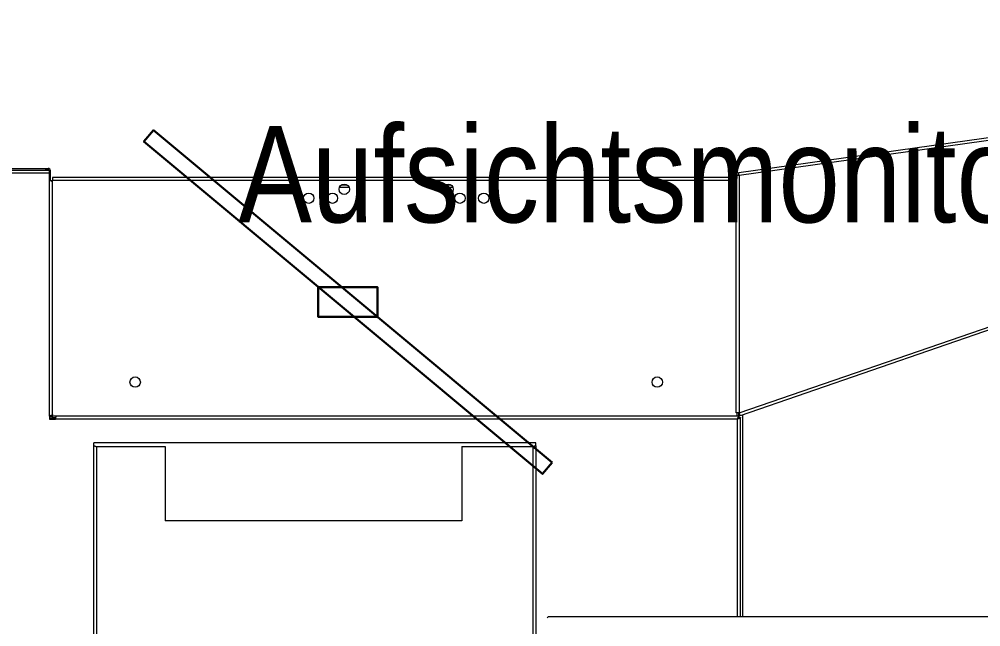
# Model space of a CAD drawing. Header units: millimetres. Extents: x 2027740 to 2136289, y -1533552 to -1491502.
# Drawn here: x 2096407 to 2097055, y -1507057 to -1506647 of the extents above; entities that cross this region are included whole.
import ezdxf

# ---------------------------------------------------------------- set-up
doc = ezdxf.new("R2010")
doc.units = ezdxf.units.MM
doc.header["$MEASUREMENT"] = 0
doc.linetypes.add('AUSGEZOGEN', pattern=[0])
doc.layers.add('10_Einrichtung', color=7, linetype='Continuous', lineweight=0)
doc.layers.add('11_Schraffur', color=9, linetype='Continuous', lineweight=0)
doc.styles.add('Rossmann', font='ARIALN.TTF', dxfattribs={"height": 100})

# ---------------------------------------------------------------- blocks, each defined once
blk = doc.blocks.new('*U906')
at = {"layer": '10_Einrichtung', "color": 1, "linetype": 'Continuous', "lineweight": 0}
for p, q in [((3.9159, 2.9733), (6.1699, 3.2901)), ((6.1392, 3.2656), (3.9187, 2.9535)), ((-6.9587, 3.0012), (-0.7404, 3.0012)), ((-1.0783, 2.9903), (-0.7313, 2.9903)), ((-0.7544, 2.9903), (-0.7544, 3.0012)), ((-0.7544, 2.9912), (-0.7404, 2.9912)), ((-0.7404, 3.0012), (-0.7404, 2.9912)), ((-0.7313, 2.9203), (-0.7313, 2.9903)), ((-0.7244, 2.9852), (-0.7313, 2.9852)), ((-0.7244, 2.9203), (-0.7244, 2.9852)), ((-0.7313, 2.9703), (-1.0783, 2.9703)), ((-0.7313, 2.9203), (-0.7213, 2.9203)), ((-0.7313, 1.3303), (-0.7313, 2.9203)), ((-0.7213, 2.9203), (-0.7113, 2.9203)), ((-0.7213, 2.9203), (-0.7213, 2.917)), ((3.8987, 2.9403), (-0.7113, 2.9403)), ((-0.7113, 2.9403), (-0.7113, 2.9203)), ((3.8987, 2.9203), (-0.7113, 2.9203)), ((-0.7113, 2.9103), (-0.7113, 2.9203)), ((3.8987, 1.3523), (3.8987, 2.9535)), ((3.9187, 2.9535), (3.8987, 2.9535)), ((3.9173, 2.9634), (3.9159, 2.9733)), ((3.9173, 2.9633), (3.9173, 2.9634)), ((3.9187, 2.9535), (3.9173, 2.9633)), ((3.9187, 2.9535), (3.9187, 1.3523)), ((-0.7113, 1.3403), (-0.7113, 2.9103)), ((1.2246, 2.8743), (1.2888, 2.8743)), ((1.2763, 2.8893), (1.2371, 2.8893)), ((1.9246, 2.8743), (1.9888, 2.8743)), ((1.9763, 2.8893), (1.9371, 2.8893)), ((3.9187, 1.3523), (7.7158, 2.6597)), ((7.764, 2.6552), (3.9252, 1.3334)), ((-0.7313, 1.3303), (-0.7213, 1.3303)), ((-0.7313, 1.3303), (-0.7313, 1.3103)), ((-0.6913, 1.3163), (-0.7313, 1.3163)), ((-0.7313, 1.3103), (-0.6913, 1.3103)), ((-0.7213, 1.3336), (-0.7213, 1.3303)), ((-0.7213, 1.3303), (-0.7113, 1.3303)), ((-0.7113, 1.3303), (-0.7113, 1.3403)), ((-0.7113, 1.3203), (-0.7113, 1.3303)), ((-0.6813, 1.3303), (-0.7113, 1.3303)), ((-0.7113, 1.3163), (-0.7113, 1.3203)), ((-0.7113, 1.3203), (-0.69, 1.3203)), ((3.9087, 1.3103), (-0.6913, 1.3103)), ((3.9187, 1.3303), (-0.6813, 1.3303)), ((3.9187, 1.3523), (3.8987, 1.3523)), ((3.9057, 1.3303), (3.9057, 1.3523)), ((3.9087, -0.0207), (3.9087, 1.3103)), ((3.9137, 1.3523), (3.9137, 1.3303)), ((3.9137, 1.3443), (3.9214, 1.3443)), ((3.9137, 1.3174), (3.9137, 1.3136)), ((3.9187, 1.3523), (3.9219, 1.343)), ((3.9187, 1.3303), (3.9187, 1.3443)), ((3.9187, 1.3344), (3.9193, 1.3344)), ((3.9187, 1.3203), (3.9187, 1.3303)), ((3.9187, 1.3203), (3.9287, 1.3203)), ((3.9219, 1.343), (3.922, 1.3428)), ((3.922, 1.3428), (3.9252, 1.3334)), ((3.9287, -0.0207), (3.9287, 1.3203)), ((3.9411, 1.3389), (3.9411, -0.0207)), ((2.5487, 1.1503), (-0.4313, 1.1503)), ((-0.4313, 1.1303), (-0.4313, 1.1503)), ((-0.4313, -2.3997), (-0.4313, 1.1303)), ((-0.4151, 1.1243), (0.0487, 1.1243)), ((-0.4113, -2.3897), (-0.4113, 1.1203)), ((0.0487, 1.1243), (0.0487, 0.6243)), ((2.0487, 1.1243), (2.0487, 0.6243)), ((2.0487, 1.1243), (2.5325, 1.1243)), ((2.5287, 1.1243), (2.5287, 1.1203)), ((2.5287, 1.1203), (2.5287, -2.3897)), ((2.5487, 1.1303), (2.5487, 1.1503)), ((2.5487, 1.1303), (2.5487, -2.3997)), ((2.0487, 0.6243), (0.0487, 0.6243)), ((2.6344, -0.0207), (2.6245, -0.0307)), ((2.6344, -0.0207), (7.8937, -0.0207))]:
    blk.add_line(p, q, dxfattribs=at)
for centre, radius in [((1.2567, 2.8603), 0.035), ((1.9567, 2.8603), 0.035), ((1.9567, 2.8543), 0.016), ((1.0167, 2.8003), 0.035), ((1.1767, 2.8003), 0.035), ((2.0367, 2.8003), 0.035), ((2.1967, 2.8003), 0.035), ((-0.1533, 1.5603), 0.035), ((3.3667, 1.5603), 0.035)]:
    blk.add_circle(centre, radius, dxfattribs=at)
for radius, start in [(0.016, 0), (0.006, 58.57312)]:
    blk.add_arc((-0.7404, 2.9852), radius, start, 90, dxfattribs=at)
for points, knots in [([(-0.7113, 2.9103), (-0.7113, 2.9105), (-0.7114, 2.911), (-0.7117, 2.9116), (-0.7122, 2.9122), (-0.7128, 2.9128), (-0.7137, 2.9135), (-0.7147, 2.9141), (-0.7159, 2.9147), (-0.7177, 2.9156), (-0.7203, 2.9166), (-0.7237, 2.9178), (-0.7274, 2.9191), (-0.73, 2.9199), (-0.7313, 2.9203)], [0, 0, 0, 0, 0.027443, 0.05731, 0.091425, 0.13088, 0.176281, 0.227822, 0.285403, 0.348736, 0.491025, 0.65054, 0.822179, 1, 1, 1, 1]), ([(-0.7113, 1.3403), (-0.7113, 1.3401), (-0.7114, 1.3397), (-0.7117, 1.339), (-0.7122, 1.3384), (-0.7128, 1.3378), (-0.7137, 1.3371), (-0.7147, 1.3365), (-0.7159, 1.3359), (-0.7177, 1.335), (-0.7203, 1.334), (-0.7237, 1.3328), (-0.7274, 1.3315), (-0.73, 1.3307), (-0.7313, 1.3303)], [0, 0, 0, 0, 0.027443, 0.05731, 0.091425, 0.13088, 0.176281, 0.227822, 0.285403, 0.348736, 0.491025, 0.65054, 0.822179, 1, 1, 1, 1]), ([(-0.6813, 1.3303), (-0.6817, 1.3303), (-0.6825, 1.3302), (-0.6837, 1.3298), (-0.6849, 1.329), (-0.6859, 1.3281), (-0.6869, 1.327), (-0.688, 1.3253), (-0.6892, 1.3229), (-0.6902, 1.3198), (-0.6908, 1.3166), (-0.6912, 1.3135), (-0.6913, 1.3114), (-0.6913, 1.3103)], [0, 0, 0, 0, 0.050174, 0.10196, 0.156519, 0.21433, 0.275262, 0.338798, 0.470755, 0.605101, 0.738512, 0.869949, 1, 1, 1, 1]), ([(3.9087, 1.3103), (3.9092, 1.312), (3.9103, 1.3154), (3.9114, 1.3187), (3.912, 1.3203)], [0, 0, 0, 0, 0.515852, 1, 1, 1, 1]), ([(3.9187, 1.3203), (3.9187, 1.3201), (3.9187, 1.3197), (3.9185, 1.3188), (3.9179, 1.3177), (3.917, 1.3165), (3.9157, 1.3152), (3.9142, 1.314), (3.9125, 1.3128), (3.9106, 1.3115), (3.9093, 1.3107), (3.9087, 1.3103)], [0, 0, 0, 0, 0.042849, 0.086691, 0.180536, 0.286825, 0.407427, 0.541715, 0.687501, 0.841607, 1, 1, 1, 1]), ([(3.9087, 1.3103), (3.9091, 1.311), (3.9099, 1.3122), (3.9112, 1.3141), (3.9124, 1.3158), (3.9136, 1.3173), (3.9149, 1.3186), (3.9161, 1.3196), (3.9172, 1.3201), (3.9181, 1.3203), (3.9185, 1.3203), (3.9187, 1.3203)], [0, 0, 0, 0, 0.158383, 0.312418, 0.458301, 0.592657, 0.713187, 0.819411, 0.913303, 0.957147, 1, 1, 1, 1]), ([(3.9187, 1.3136), (3.9171, 1.3131), (3.9138, 1.3119), (3.9104, 1.3109), (3.9087, 1.3103)], [0, 0, 0, 0, 0.484065, 1, 1, 1, 1]), ([(3.912, 1.3203), (3.9123, 1.321), (3.9128, 1.3224), (3.9137, 1.3244), (3.9145, 1.3261), (3.9153, 1.3276), (3.9161, 1.3287), (3.9168, 1.3295), (3.9174, 1.3299), (3.9178, 1.3301), (3.9183, 1.3303), (3.9186, 1.3303), (3.9187, 1.3303)], [0, 0, 0, 0, 0.186334, 0.35723, 0.510462, 0.64446, 0.758524, 0.853225, 0.894164, 0.931604, 0.96649, 1, 1, 1, 1]), ([(3.9187, 1.3344), (3.9187, 1.3343), (3.9187, 1.3343), (3.9187, 1.3343), (3.9188, 1.3343), (3.9188, 1.3343), (3.9188, 1.3343)], [0, 0, 0, 0, 0.143547, 0.333991, 0.614888, 1, 1, 1, 1]), ([(3.9287, 1.3203), (3.9287, 1.3202), (3.9287, 1.3199), (3.9285, 1.3195), (3.9283, 1.319), (3.9279, 1.3184), (3.9271, 1.3177), (3.926, 1.3169), (3.9245, 1.3161), (3.9228, 1.3153), (3.9208, 1.3144), (3.9194, 1.3139), (3.9187, 1.3136)], [0, 0, 0, 0, 0.033502, 0.068371, 0.105811, 0.146752, 0.241373, 0.355415, 0.489525, 0.642817, 0.813687, 1, 1, 1, 1]), ([(3.9188, 1.3343), (3.9189, 1.3343), (3.9192, 1.3343), (3.9195, 1.3344), (3.9201, 1.3345), (3.9207, 1.3347), (3.9215, 1.3349), (3.9227, 1.3352), (3.9237, 1.3355), (3.9244, 1.3357)], [0, 0, 0, 0, 0.045722, 0.114621, 0.206658, 0.321572, 0.45896, 0.618295, 1, 1, 1, 1]), ([(-0.4313, 1.1303), (-0.43, 1.1299), (-0.4274, 1.1291), (-0.4237, 1.1278), (-0.4203, 1.1266), (-0.4177, 1.1256), (-0.4159, 1.1247), (-0.4147, 1.1241), (-0.4137, 1.1235), (-0.4128, 1.1228), (-0.4122, 1.1222), (-0.4117, 1.1216), (-0.4114, 1.121), (-0.4113, 1.1205), (-0.4113, 1.1203)], [0, 0, 0, 0, 0.177821, 0.349461, 0.508976, 0.651265, 0.714598, 0.772179, 0.823719, 0.86912, 0.908575, 0.94269, 0.972557, 1, 1, 1, 1]), ([(2.5487, 1.1303), (2.5474, 1.1299), (2.5448, 1.1291), (2.5411, 1.1278), (2.5377, 1.1266), (2.5351, 1.1256), (2.5333, 1.1247), (2.5321, 1.1241), (2.5311, 1.1235), (2.5302, 1.1228), (2.5296, 1.1222), (2.5291, 1.1216), (2.5288, 1.121), (2.5287, 1.1205), (2.5287, 1.1203)], [0, 0, 0, 0, 0.177821, 0.349461, 0.508976, 0.651265, 0.714598, 0.772179, 0.823719, 0.86912, 0.908575, 0.94269, 0.972557, 1, 1, 1, 1])]:
    blk.add_open_spline(points, degree=3, knots=knots, dxfattribs=at)
blk = doc.blocks.new('*U907')
at = {"layer": '10_Einrichtung', "color": 1, "linetype": 'Continuous', "lineweight": 30, "extrusion": (0, 0, -1), "flags": 128}
for points in [[(24.64, -155.5), (-244.15, 68.68), (-250.55, 61), (18.23, -163.17)], [(-132.96, -37.25), (-132.96, -57.25), (-92.96, -57.25), (-92.96, -37.25)]]:
    blk.add_lwpolyline(points, close=True, dxfattribs=at)
at = {"layer": '10_Einrichtung', "color": 1, "linetype": 'Continuous', "lineweight": 30, "extrusion": (0, 0, -1), "insert": (-88.35, 38.59), "char_height": 65, "attachment_point": 5, "text_direction": (-1, 0, 0), "line_spacing_factor": 0.9, "style": 'Rossmann'}
blk.add_mtext('\\C1;Aufsichtsmonitor', dxfattribs=at)

msp = doc.modelspace()

# ---------------------------------------------------------------- hatches: boundary and pattern name
at = {"layer": '11_Schraffur', "linetype": 'AUSGEZOGEN', "ltscale": 10}
h = msp.add_hatch(dxfattribs=at)
h.set_pattern_fill('ANSI37', color=256, scale=0.1, pattern_type=2)
h.set_pattern_definition([(45, (1922704.878, -1372376.447), (-4.49012806, 4.49012806), []), (135, (1922704.878, -1372376.447), (-4.49012806, -4.49012806), [])])
edge = h.paths.add_edge_path(flags=17)
edge.add_arc((2102591.7336, -1501845.3678), 273.7465, 0, 360)
edge = h.paths.add_edge_path()
edge.add_arc((2102591.7336, -1501845.3678), 248.7465, 0, 360)
edge = h.paths.add_edge_path(flags=17)
edge.add_arc((2100242.4465, -1501810.0016), 273.7465, 0, 360)
edge = h.paths.add_edge_path()
edge.add_arc((2100242.4465, -1501810.0016), 248.7465, 0, 360)
edge = h.paths.add_edge_path(flags=17)
edge.add_arc((2094390.411, -1501829.4551), 273.7465, 0, 360)
edge = h.paths.add_edge_path()
edge.add_arc((2094390.411, -1501829.4551), 248.7465, 0, 360)
edge = h.paths.add_edge_path(flags=17)
edge.add_arc((2101727.5997, -1506848.6998), 273.7465, 0, 360)
edge = h.paths.add_edge_path()
edge.add_arc((2101727.5997, -1506848.6998), 248.7465, 0, 360)
edge = h.paths.add_edge_path(flags=17)
edge.add_arc((2099456.154, -1506841.7201), 273.7465, 0, 360)
edge = h.paths.add_edge_path()
edge.add_arc((2099456.154, -1506841.7201), 248.7465, 0, 360)
edge = h.paths.add_edge_path(flags=17)
edge.add_arc((2093552.6254, -1506823.5796), 273.7465, 0, 360)
edge = h.paths.add_edge_path()
edge.add_arc((2093552.6254, -1506823.5796), 248.7465, 0, 360)

# ---------------------------------------------------------------- block references
at = {"layer": '10_Einrichtung', "color": 1, "linetype": 'Continuous', "lineweight": 13, "xscale": 100, "yscale": 100, "zscale": 100}
msp.add_blockref('*U906', (2096500.2603, -1507047.9095), dxfattribs=at)
at = {"layer": '10_Einrichtung', "color": 1, "linetype": 'Continuous', "lineweight": 30, "extrusion": (0, 0, -1)}
msp.add_blockref('*U907', (-2096741.3442, -1506790.7169), dxfattribs=at)

doc.saveas('drawing.dxf')
